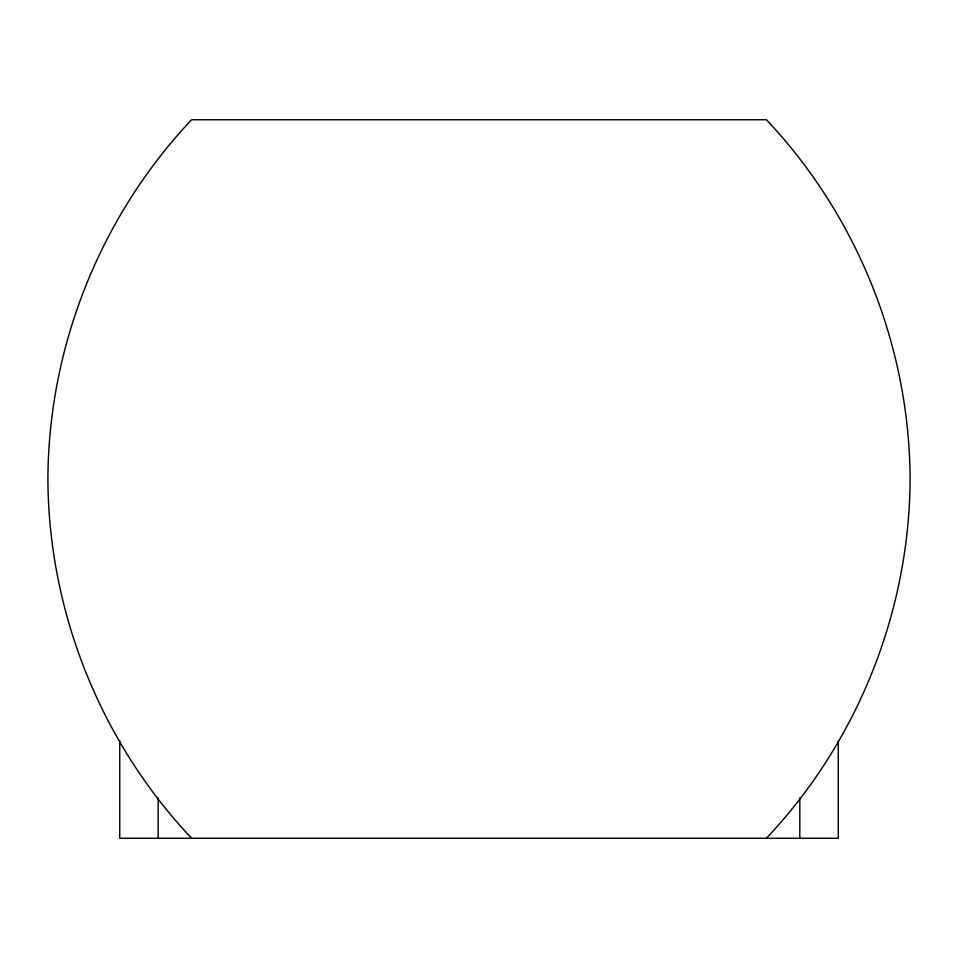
<?xml version="1.0" encoding="UTF-8"?>
<svg xmlns="http://www.w3.org/2000/svg" width="958" height="958" viewBox="0 0 958 958"><rect width="100%" height="100%" fill="white"/><g stroke="black" fill="none" stroke-linecap="round" stroke-linejoin="round"><path stroke-width="1.44" d="M766.4 838.25C857.446 741.839 909.537 611.611 910.1 479C909.537 346.389 857.446 216.161 766.4 119.75L191.6 119.75C100.554 216.161 48.463 346.389 47.9 479C48.463 611.611 100.554 741.839 191.6 838.25M838.25 740.953L838.25 838.25L119.75 838.25L119.75 740.953M799.81 797.834L799.81 838.25M158.19 797.834L158.19 838.25"/></g></svg>
